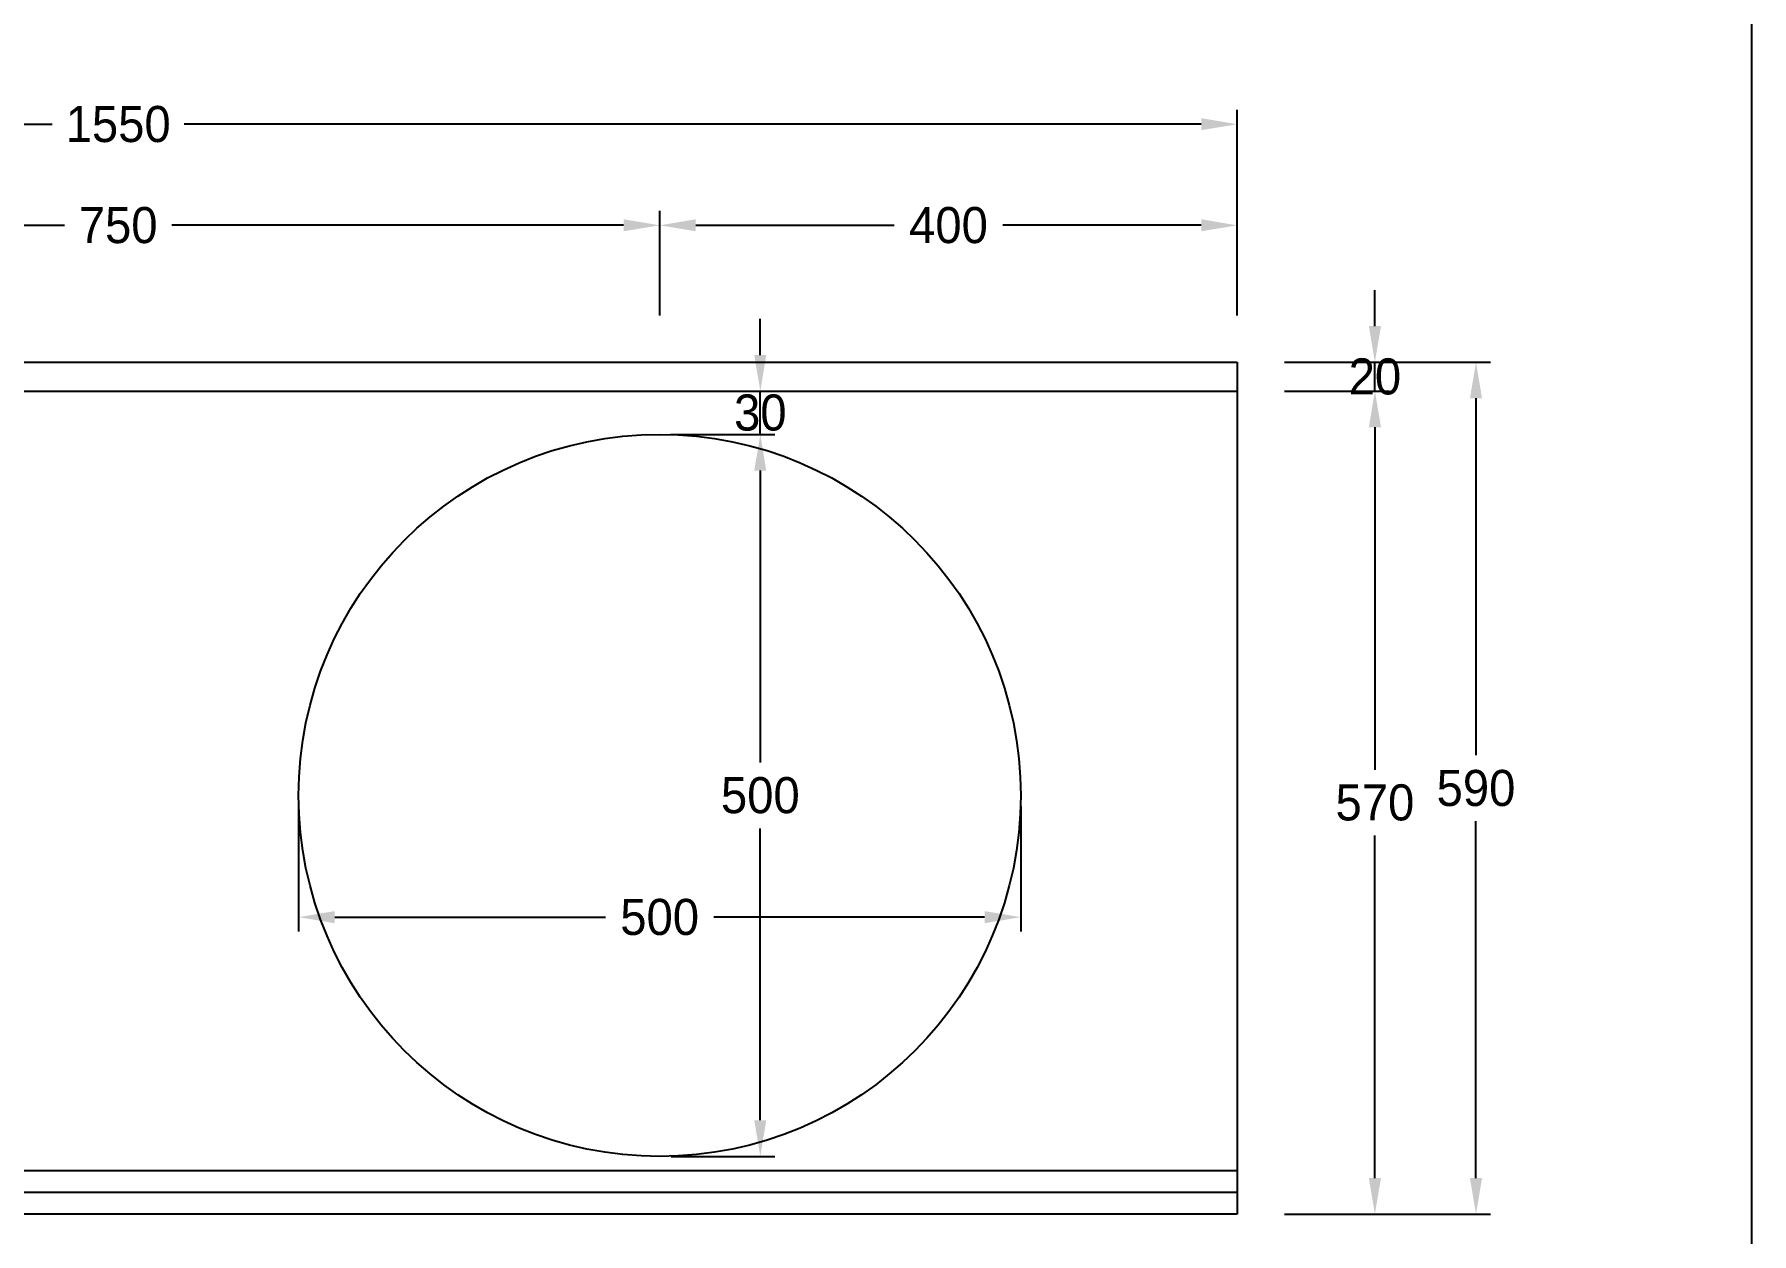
# Model space of a CAD drawing. Header units: millimetres. Extents: x 0 to 4460, y -80 to 3036.
# Drawn here: x 971 to 2160, y 1375 to 2205 of the extents above; entities that cross this region are included whole.
import ezdxf

# ---------------------------------------------------------------- set-up
doc = ezdxf.new("R2010")
doc.units = ezdxf.units.MM
doc.header["$LTSCALE"] = 0.5
doc.header["$MEASUREMENT"] = 0
for name, color, linetype in [('도각라인', 7, 'Continuous'), ('외형선', 3, 'Continuous'), ('치수선', 7, 'Continuous')]:
    doc.layers.add(name, color=color, linetype=linetype)
doc.styles.add('____', font='')
doc.styles.get('____').set_extended_font_data('굴림')
doc.dimstyles.new('MSADIM', dxfattribs={"dimtxt": 35, "dimasz": 25, "dimexe": 10, "dimexo": 7.5, "dimgap": 0.09, "dimtad": 0, "dimtoh": 1, "dimdec": 0, "dimzin": 1, "dimdsep": 46, "dimtxsty": '____', "dimcen": 11.25, "dimadec": 0, "dimazin": 0, "dimtfac": 1, "dimtdec": 4, "dimtix": 1, "dimtmove": 0, "dimatfit": 3, "dimfxl": 1, "dimtolj": 1, "dimtzin": 1, "dimarcsym": 0})

# ---------------------------------------------------------------- blocks, each defined once
blk = doc.blocks.new('*D17')
at = {"layer": '치수선', "color": 0, "linetype": 'Continuous', "lineweight": -2, "transparency": 16777216}
for p, q in [((1473.5, 1983.4), (1473.5, 2008.4)), ((1473.5, 1928.4), (1473.5, 1958.4)), ((1480.1, 1958.4), (1483.5, 1958.4)), ((1411.3, 1928.4), (1483.5, 1928.4)), ((1473.5, 1903.4), (1473.5, 1878.4))]:
    blk.add_line(p, q, dxfattribs=at)
at = {"layer": '치수선', "color": 0, "linetype": 'Continuous', "transparency": 16777216}
for points in [[(1469.3, 1983.4), (1477.6, 1983.4), (1473.5, 1958.4)], [(1469.3, 1903.4), (1477.6, 1903.4), (1473.5, 1928.4)]]:
    blk.add_solid(points, dxfattribs=at)
at = {"layer": '치수선', "color": 0, "linetype": 'Continuous', "transparency": 16777216, "insert": (1473.5, 1943.4), "char_height": 25, "attachment_point": 5, "style": '____'}
blk.add_mtext('\\A1;30', dxfattribs=at)
blk = doc.blocks.new('*D18')
at = {"layer": '치수선', "color": 0, "linetype": 'Continuous', "lineweight": -2, "transparency": 16777216}
for p, q in [((1411.4, 1928.4), (1483.5, 1928.4)), ((1473.5, 1903.4), (1473.5, 1701.2)), ((1473.5, 1453.4), (1473.5, 1655.6)), ((1411.7, 1428.4), (1483.5, 1428.4))]:
    blk.add_line(p, q, dxfattribs=at)
at = {"layer": '치수선', "color": 0, "linetype": 'Continuous', "transparency": 16777216}
for points in [[(1469.3, 1903.4), (1477.6, 1903.4), (1473.5, 1928.4)], [(1469.3, 1453.4), (1477.6, 1453.4), (1473.5, 1428.4)]]:
    blk.add_solid(points, dxfattribs=at)
at = {"layer": '치수선', "color": 0, "linetype": 'Continuous', "transparency": 16777216, "insert": (1473.5, 1678.4), "char_height": 25, "attachment_point": 5, "style": '____'}
blk.add_mtext('\\A1;500', dxfattribs=at)
blk = doc.blocks.new('*D19')
at = {"layer": '치수선', "color": 0, "linetype": 'Continuous', "lineweight": -2, "transparency": 16777216}
for p, q in [((1153.8, 1670.9), (1153.8, 1584.1)), ((1653.8, 1670.9), (1653.8, 1584.1)), ((1178.8, 1594.1), (1366.4, 1594.1)), ((1628.8, 1594.1), (1441.2, 1594.1))]:
    blk.add_line(p, q, dxfattribs=at)
at = {"layer": '치수선', "color": 0, "linetype": 'Continuous', "transparency": 16777216}
for points in [[(1178.8, 1598.3), (1178.8, 1589.9), (1153.8, 1594.1)], [(1628.8, 1598.3), (1628.8, 1589.9), (1653.8, 1594.1)]]:
    blk.add_solid(points, dxfattribs=at)
at = {"layer": '치수선', "color": 0, "linetype": 'Continuous', "transparency": 16777216, "insert": (1403.8, 1594.1), "char_height": 25, "attachment_point": 5, "style": '____'}
blk.add_mtext('\\A1;500', dxfattribs=at)
blk = doc.blocks.new('*D20')
at = {"layer": '치수선', "color": 0, "linetype": 'Continuous', "lineweight": -2, "transparency": 16777216}
for p, q in [((1836.6, 1958.4), (1909.1, 1958.4)), ((1899.1, 1933.4), (1899.1, 1696.2)), ((1899.1, 1413.4), (1899.1, 1650.6)), ((1836.6, 1388.4), (1909.1, 1388.4))]:
    blk.add_line(p, q, dxfattribs=at)
at = {"layer": '치수선', "color": 0, "linetype": 'Continuous', "transparency": 16777216}
for points in [[(1894.9, 1933.4), (1903.3, 1933.4), (1899.1, 1958.4)], [(1894.9, 1413.4), (1903.3, 1413.4), (1899.1, 1388.4)]]:
    blk.add_solid(points, dxfattribs=at)
at = {"layer": '치수선', "color": 0, "linetype": 'Continuous', "transparency": 16777216, "insert": (1899.1, 1673.4), "char_height": 25, "attachment_point": 5, "style": '____'}
blk.add_mtext('\\A1;570', dxfattribs=at)
blk = doc.blocks.new('*D3')
at = {"layer": '치수선', "color": 0, "linetype": 'Continuous', "lineweight": -2, "transparency": 16777216}
for p, q in [((1899.1, 2003.4), (1899.1, 2028.4)), ((1836.6, 1978.4), (1909.1, 1978.4)), ((1899.1, 1958.4), (1899.1, 1978.4)), ((1836.6, 1958.4), (1909.1, 1958.4)), ((1899.1, 1933.4), (1899.1, 1908.4))]:
    blk.add_line(p, q, dxfattribs=at)
at = {"layer": '치수선', "color": 0, "linetype": 'Continuous', "transparency": 16777216}
for points in [[(1894.9, 2003.4), (1903.3, 2003.4), (1899.1, 1978.4)], [(1894.9, 1933.4), (1903.3, 1933.4), (1899.1, 1958.4)]]:
    blk.add_solid(points, dxfattribs=at)
at = {"layer": '치수선', "color": 0, "linetype": 'Continuous', "transparency": 16777216, "insert": (1899.1, 1968.4), "char_height": 25, "attachment_point": 5, "style": '____'}
blk.add_mtext('\\A1;20', dxfattribs=at)
blk = doc.blocks.new('*D4')
at = {"layer": '치수선', "color": 0, "linetype": 'Continuous', "lineweight": -2, "transparency": 16777216}
for p, q in [((1836.6, 1978.4), (1979.1, 1978.4)), ((1969.1, 1953.4), (1969.1, 1706.2)), ((1969.1, 1413.4), (1969.1, 1660.6)), ((1836.6, 1388.4), (1979.1, 1388.4))]:
    blk.add_line(p, q, dxfattribs=at)
at = {"layer": '치수선', "color": 0, "linetype": 'Continuous', "transparency": 16777216}
for points in [[(1964.9, 1953.4), (1973.3, 1953.4), (1969.1, 1978.4)], [(1964.9, 1413.4), (1973.3, 1413.4), (1969.1, 1388.4)]]:
    blk.add_solid(points, dxfattribs=at)
at = {"layer": '치수선', "color": 0, "linetype": 'Continuous', "transparency": 16777216, "insert": (1969.1, 1683.4), "char_height": 25, "attachment_point": 5, "style": '____'}
blk.add_mtext('\\A1;590', dxfattribs=at)
blk = doc.blocks.new('*D5')
at = {"layer": '치수선', "color": 0, "linetype": 'Continuous', "lineweight": -2, "transparency": 16777216}
for p, q in [((653.8, 2010.7), (653.8, 2083.2)), ((1403.8, 2010.7), (1403.8, 2083.2)), ((678.8, 2073.2), (991.7, 2073.2)), ((1378.8, 2073.2), (1065.9, 2073.2))]:
    blk.add_line(p, q, dxfattribs=at)
at = {"layer": '치수선', "color": 0, "linetype": 'Continuous', "transparency": 16777216}
for points in [[(678.8, 2077.4), (678.8, 2069.1), (653.8, 2073.2)], [(1378.8, 2077.4), (1378.8, 2069.1), (1403.8, 2073.2)]]:
    blk.add_solid(points, dxfattribs=at)
at = {"layer": '치수선', "color": 0, "linetype": 'Continuous', "transparency": 16777216, "insert": (1028.8, 2073.2), "char_height": 25, "attachment_point": 5, "style": '____'}
blk.add_mtext('\\A1;750', dxfattribs=at)
blk = doc.blocks.new('*D6')
at = {"layer": '치수선', "color": 0, "linetype": 'Continuous', "lineweight": -2, "transparency": 16777216}
for p, q in [((1403.8, 2010.7), (1403.8, 2083.2)), ((1803.8, 2010.7), (1803.8, 2083.2)), ((1428.8, 2073.2), (1566.1, 2073.2)), ((1778.8, 2073.2), (1641.5, 2073.2))]:
    blk.add_line(p, q, dxfattribs=at)
at = {"layer": '치수선', "color": 0, "linetype": 'Continuous', "transparency": 16777216}
for points in [[(1428.8, 2077.4), (1428.8, 2069.1), (1403.8, 2073.2)], [(1778.8, 2077.4), (1778.8, 2069.1), (1803.8, 2073.2)]]:
    blk.add_solid(points, dxfattribs=at)
at = {"layer": '치수선', "color": 0, "linetype": 'Continuous', "transparency": 16777216, "insert": (1603.8, 2073.2), "char_height": 25, "attachment_point": 5, "style": '____'}
blk.add_mtext('\\A1;400', dxfattribs=at)
blk = doc.blocks.new('*D7')
at = {"layer": '치수선', "color": 0, "linetype": 'Continuous', "lineweight": -2, "transparency": 16777216}
for p, q in [((253.8, 2010.7), (253.8, 2153.2)), ((1803.8, 2010.7), (1803.8, 2153.2)), ((278.8, 2143.2), (983.1, 2143.2)), ((1778.8, 2143.2), (1074.5, 2143.2))]:
    blk.add_line(p, q, dxfattribs=at)
at = {"layer": '치수선', "color": 0, "linetype": 'Continuous', "transparency": 16777216}
for points in [[(278.8, 2147.4), (278.8, 2139.1), (253.8, 2143.2)], [(1778.8, 2147.4), (1778.8, 2139.1), (1803.8, 2143.2)]]:
    blk.add_solid(points, dxfattribs=at)
at = {"layer": '치수선', "color": 0, "linetype": 'Continuous', "transparency": 16777216, "insert": (1028.8, 2143.2), "char_height": 25, "attachment_point": 5, "style": '____'}
blk.add_mtext('\\A1;1550', dxfattribs=at)

msp = doc.modelspace()

# ---------------------------------------------------------------- linework, layer by layer
at = {"layer": '도각라인', "color": 7}
msp.add_line((2160, 3036), (2160, 0), dxfattribs=at)
at = {"layer": '외형선', "linetype": 'Continuous'}
for p, q in [((253.8, 1978.4), (1803.8, 1978.4)), ((1803.8, 1978.4), (1803.8, 1388.4)), ((253.8, 1958.4), (1803.8, 1958.4)), ((1473.5, 1930.2), (1473.5, 1958.4)), ((1803.8, 1418.4), (253.8, 1418.4)), ((1803.8, 1403.4), (253.8, 1403.4)), ((1803.8, 1388.4), (253.8, 1388.4))]:
    msp.add_line(p, q, dxfattribs=at)
msp.add_circle((1403.8, 1678.4), 250, dxfattribs=at)

# ---------------------------------------------------------------- dimensions: what is measured, and where the dimension line sits
at = {"layer": '치수선', "linetype": 'Continuous'}
for base, p1, p2, picture, middle in [((1803.8, 2143.2), (253.8, 2003.2), (1803.8, 2003.2), '*D7', (1028.8, 2143.2)), ((1403.8, 2073.2), (653.8, 2003.2), (1403.8, 2003.2), '*D5', (1028.8, 2073.2)), ((1803.8, 2073.2), (1403.8, 2003.2), (1803.8, 2003.2), '*D6', (1603.8, 2073.2)), ((1653.8, 1594.1), (1153.8, 1678.4), (1653.8, 1678.4), '*D19', (1403.8, 1594.1))]:
    dim = msp.add_linear_dim(base=base, p1=p1, p2=p2, dimstyle='MSADIM', override={"dimtxt": 25, "dimgap": 10, "dimtih": 1}, dxfattribs=at)
    dim.commit()
    dim.dimension.update_dxf_attribs({"geometry": picture, "text_midpoint": middle})
for base, p1, p2, picture, middle in [((1899.1, 1978.4), (1829.1, 1958.4), (1829.1, 1978.4), '*D3', (1899.1, 1968.4)), ((1473.5, 1958.4), (1403.8, 1928.4), (1472.6, 1958.4), '*D17', (1473.5, 1943.4)), ((1969.1, 1978.4), (1829.1, 1388.4), (1829.1, 1978.4), '*D4', (1969.1, 1683.4)), ((1899.1, 1388.4), (1829.1, 1958.4), (1829.1, 1388.4), '*D20', (1899.1, 1673.4)), ((1473.5, 1928.4), (1404.2, 1428.4), (1403.9, 1928.4), '*D18', (1473.5, 1678.4))]:
    dim = msp.add_linear_dim(base=base, p1=p1, p2=p2, angle=90, dimstyle='MSADIM', override={"dimtxt": 25, "dimgap": 10, "dimtih": 1}, dxfattribs=at)
    dim.commit()
    dim.dimension.update_dxf_attribs({"geometry": picture, "text_midpoint": middle})

doc.saveas('drawing.dxf')
